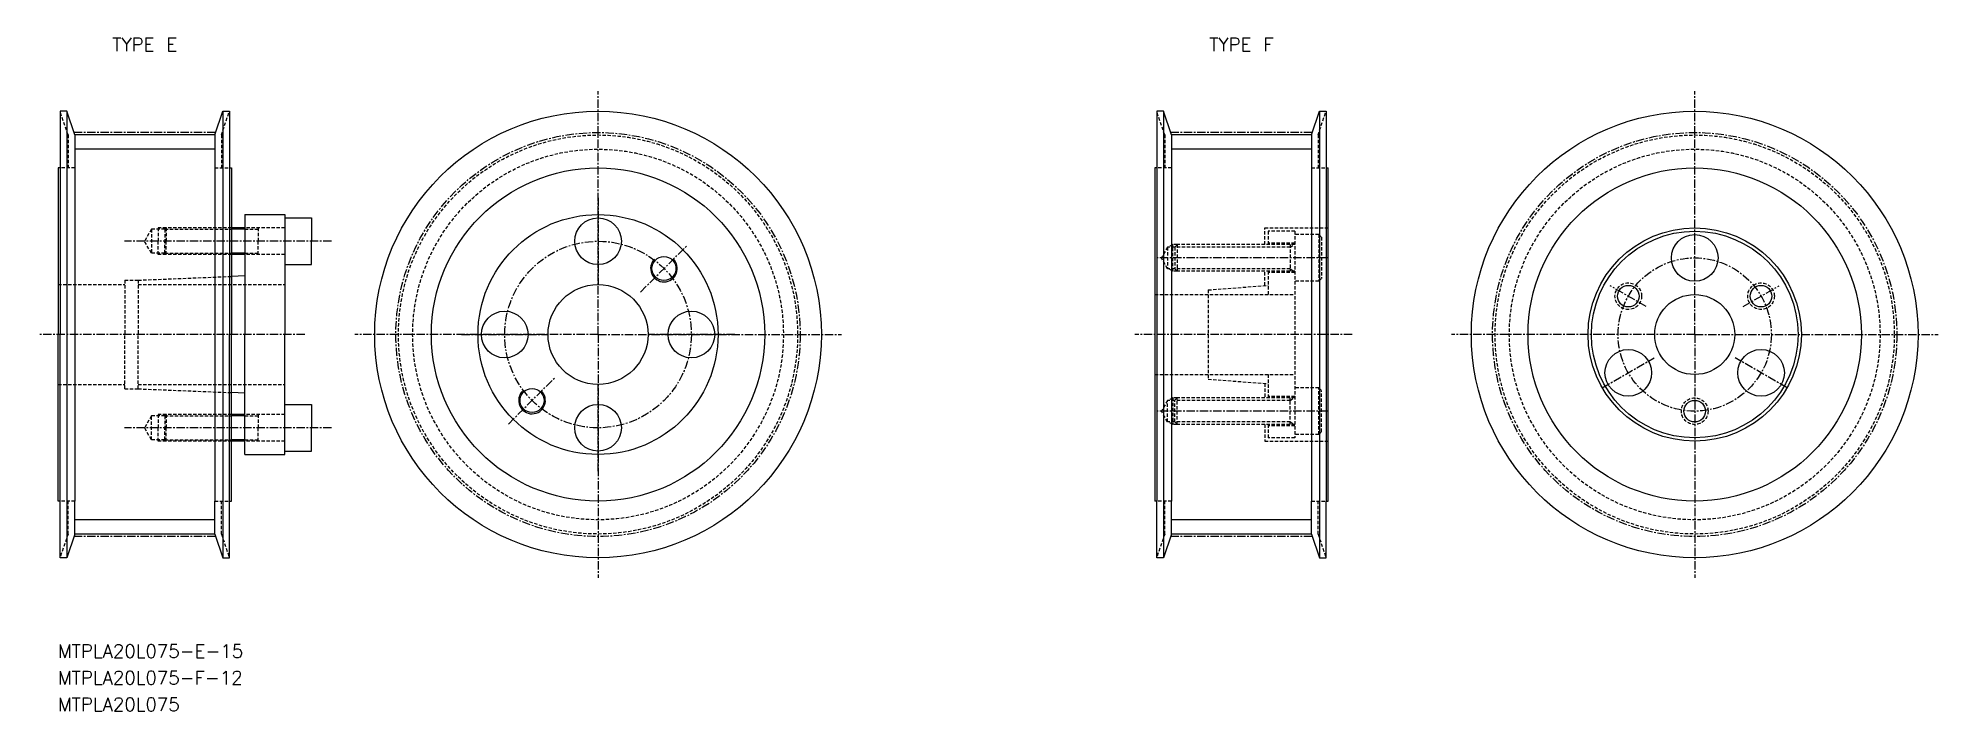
# Model space of a CAD drawing. Extents: x -1 to 284, y 55 to 156.
import ezdxf
from ezdxf.enums import TextEntityAlignment as Align

# ---------------------------------------------------------------- set-up
doc = ezdxf.new("R2010")
doc.units = 0
doc.linetypes.add('CENTER', pattern=[2, 1.25, -0.25, 0.25, -0.25])
doc.linetypes.add('DASHED', pattern=[0.75, 0.5, -0.25])
doc.layers.get('0').update_dxf_attribs({"linetype": 'CONTINUOUS'})
doc.layers.add('CENTER', color=1, linetype='CENTER')
doc.styles.add('MISUMI', font='txt.shx')

msp = doc.modelspace()

# ---------------------------------------------------------------- linework, layer by layer
at = {"color": 7, "linetype": 'CONTINUOUS'}
for p, q in [((2.49, 145.1), (2.49, 136.6)), ((3.49, 145.1), (2.49, 145.1)), ((3.49, 145.1), (3.49, 78.1)), ((4.69, 141.54), (3.49, 145.1)), ((25.69, 141.54), (26.89, 145.1)), ((26.89, 145.1), (26.89, 78.1)), ((26.89, 145.1), (27.89, 145.1)), ((27.89, 145.1), (27.89, 136.6)), ((166.99, 145.1), (166.99, 136.6)), ((167.99, 145.1), (166.99, 145.1)), ((167.99, 145.1), (167.99, 78.1)), ((169.19, 141.54), (167.99, 145.1)), ((190.19, 141.54), (191.39, 145.1)), ((191.39, 145.1), (191.39, 78.1)), ((191.39, 145.1), (192.39, 145.1)), ((192.39, 145.1), (192.39, 136.6)), ((4.69, 141.54), (4.69, 136.6)), ((25.69, 141.54), (4.69, 141.54)), ((25.69, 141.54), (25.69, 136.6)), ((169.19, 141.54), (169.19, 136.6)), ((190.19, 141.54), (169.19, 141.54)), ((190.19, 141.54), (190.19, 136.6)), ((2.19, 136.6), (2.19, 111.6)), ((2.49, 136.6), (2.19, 136.6)), ((2.49, 136.6), (2.49, 111.6)), ((4.69, 136.6), (4.69, 86.6)), ((25.69, 136.6), (25.69, 86.6)), ((27.89, 136.6), (27.89, 111.6)), ((27.89, 136.6), (28.19, 136.6)), ((28.19, 136.6), (28.19, 127.6)), ((166.69, 136.6), (166.69, 86.6)), ((166.99, 136.6), (166.69, 136.6)), ((166.99, 136.6), (166.99, 86.6)), ((169.19, 136.6), (169.19, 86.6)), ((190.19, 136.6), (190.19, 86.6)), ((192.39, 136.6), (192.39, 86.6)), ((192.39, 136.6), (192.69, 136.6)), ((192.69, 86.6), (192.69, 136.6)), ((30.19, 129.6), (36.19, 129.6)), ((30.19, 129.6), (30.19, 127.6)), ((36.19, 129.6), (36.19, 129.1)), ((36.19, 129.1), (36.19, 122.1)), ((36.19, 129.1), (40.19, 129.1)), ((40.19, 129.1), (40.19, 125.6)), ((28.19, 127.6), (28.19, 123.6)), ((30.19, 127.6), (28.19, 127.6)), ((30.19, 127.6), (30.19, 123.6)), ((40.19, 122.1), (40.19, 125.6)), ((28.19, 123.6), (28.19, 120.32)), ((30.19, 123.6), (28.19, 123.6)), ((30.19, 123.6), (30.19, 120.4)), ((30.19, 120.4), (28.19, 120.32)), ((28.19, 120.32), (28.19, 111.6)), ((30.19, 120.4), (30.19, 111.6)), ((36.19, 122.1), (36.19, 111.6)), ((36.19, 122.1), (40.19, 122.1)), ((2.19, 86.6), (2.19, 111.6)), ((2.49, 86.6), (2.49, 111.6)), ((27.89, 86.6), (27.89, 111.6)), ((28.19, 102.88), (28.19, 111.6)), ((30.19, 102.8), (30.19, 111.6)), ((36.19, 101.1), (36.19, 111.6)), ((28.19, 99.6), (28.19, 102.88)), ((30.19, 102.8), (28.19, 102.88)), ((30.19, 99.6), (30.19, 102.8)), ((36.19, 94.1), (36.19, 101.1)), ((36.19, 101.1), (40.19, 101.1)), ((40.19, 101.1), (40.19, 97.6)), ((30.19, 99.6), (28.19, 99.6)), ((28.19, 95.6), (28.19, 99.6)), ((30.19, 95.6), (30.19, 99.6)), ((40.19, 94.1), (40.19, 97.6)), ((28.19, 86.6), (28.19, 95.6)), ((30.19, 95.6), (28.19, 95.6)), ((30.19, 93.6), (30.19, 95.6)), ((36.19, 93.6), (36.19, 94.1)), ((36.19, 94.1), (40.19, 94.1)), ((30.19, 93.6), (36.19, 93.6)), ((2.49, 86.6), (2.19, 86.6)), ((2.49, 78.1), (2.49, 86.6)), ((4.69, 81.66), (4.69, 86.6)), ((25.69, 81.66), (25.69, 86.6)), ((27.89, 78.1), (27.89, 86.6)), ((27.89, 86.6), (28.19, 86.6)), ((166.99, 86.6), (166.69, 86.6)), ((166.99, 78.1), (166.99, 86.6)), ((169.19, 81.66), (169.19, 86.6)), ((190.19, 81.66), (190.19, 86.6)), ((192.39, 78.1), (192.39, 86.6)), ((192.39, 86.6), (192.69, 86.6)), ((4.69, 81.66), (3.49, 78.1)), ((25.69, 81.66), (4.69, 81.66)), ((25.69, 81.66), (26.89, 78.1)), ((169.19, 81.66), (167.99, 78.1)), ((190.19, 81.66), (169.19, 81.66)), ((190.19, 81.66), (191.39, 78.1)), ((3.49, 78.1), (2.49, 78.1)), ((26.89, 78.1), (27.89, 78.1)), ((167.99, 78.1), (166.99, 78.1)), ((191.39, 78.1), (192.39, 78.1))]:
    msp.add_line(p, q, dxfattribs=at)
at = {"color": 3, "linetype": 'DASHED'}
for p, q in [((3.69, 141.54), (2.49, 145.1)), ((26.69, 141.54), (27.89, 145.1)), ((168.19, 141.54), (166.99, 145.1)), ((191.19, 141.54), (192.39, 145.1)), ((3.69, 141.54), (3.69, 136.6)), ((26.69, 141.54), (26.69, 136.6)), ((168.19, 141.54), (168.19, 136.6)), ((191.19, 141.54), (191.19, 136.6)), ((4.69, 136.6), (2.49, 136.6)), ((25.69, 136.6), (27.89, 136.6)), ((169.19, 136.6), (166.99, 136.6)), ((190.19, 136.6), (192.39, 136.6)), ((16.19, 127.4), (15.15, 125.6)), ((16.19, 123.8), (15.15, 125.6)), ((18.19, 127.4), (16.19, 127.4)), ((16.19, 127.4), (16.19, 123.8)), ((18.39, 127.6), (17.19, 127.6)), ((17.19, 127.6), (17.19, 125.6)), ((17.19, 123.6), (17.19, 125.6)), ((18.39, 127.6), (18.19, 127.4)), ((18.19, 127.4), (28.19, 127.4)), ((18.19, 127.4), (18.19, 125.6)), ((18.19, 123.8), (18.19, 125.6)), ((28.19, 127.6), (18.39, 127.6)), ((18.39, 127.6), (18.39, 125.6)), ((18.39, 123.6), (18.39, 125.6)), ((36.19, 127.6), (30.19, 127.6)), ((30.19, 127.4), (32.19, 127.4)), ((32.19, 127.6), (32.19, 125.6)), ((32.19, 123.6), (32.19, 125.6)), ((183.19, 127.6), (192.69, 127.6)), ((183.19, 125.1), (183.19, 127.6)), ((187.69, 127.1), (183.69, 127.1)), ((183.69, 127.1), (183.69, 125.1)), ((187.69, 127.1), (187.69, 96.1)), ((191.29, 126.6), (187.69, 126.6)), ((191.29, 126.6), (191.29, 119.6)), ((191.29, 126.6), (191.69, 126.2)), ((191.69, 126.2), (191.69, 120)), ((18.19, 123.8), (16.19, 123.8)), ((18.39, 123.6), (17.19, 123.6)), ((18.19, 123.8), (28.19, 123.8)), ((18.39, 123.6), (18.19, 123.8)), ((28.19, 123.6), (18.39, 123.6)), ((30.19, 123.8), (32.19, 123.8)), ((36.19, 123.6), (30.19, 123.6)), ((168.62, 124.72), (167.69, 123.1)), ((168.62, 121.48), (167.69, 123.1)), ((168.62, 124.72), (168.62, 121.48)), ((169.69, 124.72), (168.62, 124.72)), ((169.41, 125.1), (168.76, 124.72)), ((169.41, 121.1), (169.41, 125.1)), ((170.06, 125.1), (169.41, 125.1)), ((169.69, 124.72), (170.06, 125.1)), ((186.99, 124.72), (169.69, 124.72)), ((169.69, 124.72), (169.69, 121.48)), ((187.69, 125.1), (170.06, 125.1)), ((170.06, 125.1), (170.06, 121.1)), ((187.69, 125.3), (183.69, 125.3)), ((186.99, 125.1), (186.99, 121.1)), ((186.99, 124.72), (187.64, 125.1)), ((12.19, 119.75), (12.19, 111.6)), ((12.19, 119.75), (14.19, 119.75)), ((14.19, 119.75), (28.19, 120.32)), ((14.19, 119.75), (14.19, 111.6)), ((169.69, 121.48), (168.62, 121.48)), ((169.41, 121.1), (168.76, 121.48)), ((170.06, 121.1), (169.41, 121.1)), ((186.99, 121.48), (169.69, 121.48)), ((170.06, 121.1), (169.69, 121.48)), ((187.69, 121.1), (170.06, 121.1)), ((183.19, 118.94), (183.19, 121.1)), ((183.69, 121.1), (183.69, 117.6)), ((187.69, 120.9), (183.69, 120.9)), ((186.99, 121.48), (187.64, 121.1)), ((191.29, 119.6), (191.69, 120)), ((2.19, 119.1), (12.19, 119.1)), ((14.19, 119.1), (36.19, 119.1)), ((166.69, 117.6), (187.69, 117.6)), ((174.69, 118.29), (183.69, 118.97)), ((174.69, 118.29), (174.69, 104.91)), ((191.29, 119.6), (187.69, 119.6)), ((12.19, 103.45), (12.19, 111.6)), ((14.19, 103.45), (14.19, 111.6)), ((166.69, 105.6), (187.69, 105.6)), ((183.69, 105.6), (183.69, 102.1)), ((2.19, 104.1), (12.19, 104.1)), ((12.19, 103.45), (14.19, 103.45)), ((14.19, 104.1), (36.19, 104.1)), ((14.19, 103.45), (28.19, 102.88)), ((174.69, 104.91), (183.69, 104.22)), ((183.19, 104.26), (183.19, 102.1)), ((191.29, 103.6), (187.69, 103.6)), ((191.29, 96.6), (191.29, 103.6)), ((191.29, 103.6), (191.69, 103.2)), ((191.69, 97), (191.69, 103.2)), ((168.62, 101.72), (167.69, 100.1)), ((168.62, 98.48), (167.69, 100.1)), ((168.62, 98.48), (168.62, 101.72)), ((169.69, 101.72), (168.62, 101.72)), ((169.41, 102.1), (168.76, 101.72)), ((169.41, 102.1), (169.41, 98.1)), ((170.06, 102.1), (169.41, 102.1)), ((170.06, 102.1), (169.69, 101.72)), ((186.99, 101.72), (169.69, 101.72)), ((169.69, 98.48), (169.69, 101.72)), ((187.69, 102.1), (170.06, 102.1)), ((170.06, 98.1), (170.06, 102.1)), ((187.69, 102.3), (183.69, 102.3)), ((186.99, 98.1), (186.99, 102.1)), ((186.99, 101.72), (187.64, 102.1)), ((16.19, 99.4), (15.15, 97.6)), ((16.19, 95.8), (15.15, 97.6)), ((16.19, 95.8), (16.19, 99.4)), ((18.19, 99.4), (16.19, 99.4)), ((18.39, 99.6), (17.19, 99.6)), ((17.19, 99.6), (17.19, 97.6)), ((17.19, 95.6), (17.19, 97.6)), ((18.39, 99.6), (18.19, 99.4)), ((18.19, 99.4), (28.19, 99.4)), ((18.19, 99.4), (18.19, 97.6)), ((18.19, 95.8), (18.19, 97.6)), ((28.19, 99.6), (18.39, 99.6)), ((18.39, 99.6), (18.39, 97.6)), ((18.39, 95.6), (18.39, 97.6)), ((36.19, 99.6), (30.19, 99.6)), ((30.19, 99.4), (32.19, 99.4)), ((32.19, 99.6), (32.19, 97.6)), ((32.19, 95.6), (32.19, 97.6)), ((169.69, 98.48), (168.62, 98.48)), ((169.41, 98.1), (168.76, 98.48)), ((170.06, 98.1), (169.41, 98.1)), ((186.99, 98.48), (169.69, 98.48)), ((169.69, 98.48), (170.06, 98.1)), ((187.69, 98.1), (170.06, 98.1)), ((183.19, 98.1), (183.19, 95.6)), ((183.69, 98.1), (183.69, 96.1)), ((187.69, 97.9), (183.69, 97.9)), ((186.99, 98.48), (187.64, 98.1)), ((191.29, 96.6), (191.69, 97)), ((18.19, 95.8), (16.19, 95.8)), ((18.39, 95.6), (17.19, 95.6)), ((18.19, 95.8), (28.19, 95.8)), ((18.39, 95.6), (18.19, 95.8)), ((28.19, 95.6), (18.39, 95.6)), ((30.19, 95.8), (32.19, 95.8)), ((36.19, 95.6), (30.19, 95.6)), ((183.19, 95.6), (192.69, 95.6)), ((187.69, 96.1), (183.69, 96.1)), ((191.29, 96.6), (187.69, 96.6)), ((4.69, 86.6), (2.49, 86.6)), ((3.69, 81.66), (3.69, 86.6)), ((25.69, 86.6), (27.89, 86.6)), ((26.69, 81.66), (26.69, 86.6)), ((169.19, 86.6), (166.99, 86.6)), ((168.19, 81.66), (168.19, 86.6)), ((190.19, 86.6), (192.39, 86.6)), ((191.19, 81.66), (191.19, 86.6)), ((3.69, 81.66), (2.49, 78.1)), ((26.69, 81.66), (27.89, 78.1)), ((168.19, 81.66), (166.99, 78.1)), ((191.19, 81.66), (192.39, 78.1))]:
    msp.add_line(p, q, dxfattribs=at)
at = {"color": 3, "linetype": 'CONTINUOUS'}
for p, q in [((25.69, 139.41), (4.69, 139.41)), ((190.19, 139.41), (169.19, 139.41)), ((25.69, 83.79), (4.69, 83.79)), ((190.19, 83.79), (169.19, 83.79))]:
    msp.add_line(p, q, dxfattribs=at)
at = {"color": 3}
for p, q in [((30.19, 127.4), (28.19, 127.4)), ((30.19, 123.8), (28.19, 123.8)), ((30.19, 99.4), (28.19, 99.4)), ((30.19, 95.8), (28.19, 95.8))]:
    msp.add_line(p, q, dxfattribs=at)
at = {"color": 7, "linetype": 'CONTINUOUS'}
for centre, radius in [((83.19, 111.6), 33.5), ((247.69, 111.6), 33.5), ((83.19, 111.6), 25), ((247.69, 111.6), 25), ((83.19, 111.6), 18), ((83.19, 111.6), 18), ((83.19, 125.6), 3.5), ((247.69, 111.6), 16), ((247.69, 111.6), 15.5), ((247.69, 123.1), 3.5), ((93.08, 121.5), 1.8), ((83.19, 111.6), 7.5), ((237.73, 117.35), 1.62), ((247.69, 111.6), 6), ((257.64, 117.35), 1.62), ((69.19, 111.6), 3.5), ((97.19, 111.6), 3.5), ((237.73, 105.85), 3.5), ((257.64, 105.85), 3.5), ((73.29, 101.7), 1.8), ((83.19, 97.6), 3.5), ((247.69, 100.1), 1.62)]:
    msp.add_circle(centre, radius, dxfattribs=at)
at = {"color": 3, "linetype": 'DASHED'}
for centre, radius in [((83.19, 111.6), 29.94), ((247.69, 111.6), 29.94), ((83.19, 111.6), 27.81), ((247.69, 111.6), 27.81), ((237.73, 117.35), 2), ((257.64, 117.35), 2), ((247.69, 100.1), 2)]:
    msp.add_circle(centre, radius, dxfattribs=at)
at = {"color": 3}
for centre in [(93.08, 121.5), (73.29, 101.7)]:
    msp.add_arc(centre, 2, 135, 47, dxfattribs=at)
at = {"layer": 'CENTER', "color": 1, "linetype": 'CENTER'}
for p, q in [((83.19, 111.6), (83.19, 148.1)), ((247.69, 111.6), (247.69, 148.1)), ((25.81, 141.92), (4.56, 141.92)), ((190.31, 141.92), (169.06, 141.92)), ((83.19, 132.1), (83.19, 119.1)), ((43.19, 125.6), (12.15, 125.6)), ((89.55, 117.96), (96.62, 125.03)), ((192.69, 123.1), (166.99, 123.1)), ((240.43, 115.79), (235.02, 118.91)), ((254.94, 115.79), (260.35, 118.91)), ((39.19, 111.6), (-0.81, 111.6)), ((83.19, 111.6), (46.69, 111.6)), ((62.69, 111.6), (75.69, 111.6)), ((83.19, 111.6), (119.69, 111.6)), ((83.19, 111.6), (83.19, 75.1)), ((103.69, 111.6), (90.69, 111.6)), ((196.29, 111.6), (163.69, 111.6)), ((247.69, 111.6), (211.19, 111.6)), ((247.69, 111.6), (284.19, 111.6)), ((247.69, 111.6), (247.69, 75.1)), ((233.83, 103.6), (241.62, 108.1)), ((261.54, 103.6), (253.75, 108.1)), ((69.75, 98.16), (76.82, 105.23)), ((83.19, 91.1), (83.19, 104.1)), ((192.69, 100.1), (166.99, 100.1)), ((43.19, 97.6), (12.15, 97.6)), ((25.81, 81.28), (4.56, 81.28)), ((190.31, 81.28), (169.06, 81.28))]:
    msp.add_line(p, q, dxfattribs=at)
for centre, radius in [((83.19, 111.6), 30.32), ((247.69, 111.6), 30.32), ((83.19, 111.6), 14), ((247.69, 111.6), 11.5)]:
    msp.add_circle(centre, radius, dxfattribs=at)

# ---------------------------------------------------------------- texts
at = {"color": 7, "linetype": 'CONTINUOUS', "style": 'MISUMI'}
for s, p in [('TYPE E', (15.19, 155.1)), ('TYPE F', (179.69, 155.1))]:
    msp.add_text(s, height=2, dxfattribs=at).set_placement(p, align=Align.MIDDLE_CENTER)
for s, p in [('MTPLA20L075-E-15', (2.19, 63.1)), ('MTPLA20L075-F-12', (2.19, 59.1)), ('MTPLA20L075', (2.19, 55.1))]:
    msp.add_text(s, height=2, dxfattribs=at).set_placement(p)

doc.saveas('drawing.dxf')
